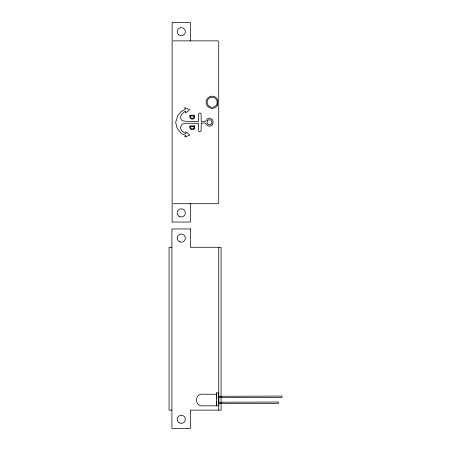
<?xml version="1.0" encoding="UTF-8"?>
<svg xmlns="http://www.w3.org/2000/svg" width="451" height="451" viewBox="0 0 451 451"><rect width="100%" height="100%" fill="white"/><g stroke="black" fill="none" stroke-linecap="round" stroke-linejoin="round"><path stroke-width="0.68" d="M216.424 405.026L216.395 405.81L216.424 404.096M216.362 393.875L216.373 392.934L218.712 392.928L218.769 403.465M218.701 393.87L218.712 392.928M216.367 394.304L202.093 394.151C194.578 393.892 194.618 406.165 202.133 405.855L218.724 405.804L218.769 404.919M218.47 403.628L278.442 403.436L278.43 402.033L218.459 402.224M218.436 396.277L281.931 396.079L281.937 397.483L218.442 397.681M173.139 40.872L189.42 40.872M189.685 40.872L217.715 40.872A1.02 1.02 0 0 1 218.735 41.887L218.735 202.702A1.02 1.02 0 0 1 217.715 203.717L189.685 203.717M173.139 203.717L189.42 203.717M171.916 247.283L169.063 247.283L169.063 410.128L171.916 410.128M216.373 392.934L216.395 395.82M216.373 394.106L216.39 394.89M216.395 394.991L216.407 397.032M216.418 398.143L216.429 401.779M216.407 396.446L216.412 398.442M216.424 401.475L216.429 403.47M218.735 247.283L218.735 410.128M216.424 402.884L216.429 404.925M190.44 40.872L190.44 22.55L172.119 22.55L172.119 222.039L190.44 222.039L190.44 203.717M201.264 123.072L201.067 131.021L199.714 131.991L198.547 131.021L198.547 123.264L186.917 123.264L182.26 124.042L180.71 126.562L180.71 128.693L181.488 130.632L185.367 133.541L185.947 133.541L185.558 131.991L186.139 131.991L189.826 135.091L185.169 137.031L184.78 136.839L185.75 135.48L181.68 133.733L178.19 129.662L176.831 127.334L175.67 122.294L177.998 115.123L181.291 111.436L185.367 109.305L184.589 107.558L189.629 109.694L185.558 113.184L185.75 111.245L185.169 111.245L181.68 114.345L180.71 116.476L180.71 118.805L182.26 120.744L186.139 121.325L198.547 121.522L198.547 113.956L199.128 113.184L200.295 112.987L201.067 113.567L201.264 121.522L205.335 121.325L207.855 118.416L209.602 118.027L212.703 119.774L213.092 121.714L212.511 124.814L209.794 126.365L207.466 125.592L205.335 123.072L201.264 123.072M207.274 120.936L207.082 123.072L208.244 124.623L210.375 124.814L211.733 123.653L211.925 121.522L210.764 119.966L208.633 119.774L207.274 120.936M194.088 126.562L193.896 128.112L193.118 128.885L191.376 128.885L190.407 127.723L190.407 126.365L194.088 126.562M194.088 116.087L193.699 117.835L192.735 118.416L191.179 118.224L190.407 117.057L190.407 115.896L194.088 116.087M217.286 105.59L216.514 106.594A6.105 6.105 0 0 1 207.877 106.594A6.105 6.105 0 0 1 207.877 97.957A6.105 6.105 0 0 1 216.514 97.957L217.286 98.961L217.286 105.59M194.477 117.835L193.507 118.805L191.957 119.194L190.018 117.835L189.629 115.315L194.477 115.123L194.477 117.835M194.477 128.501L192.927 129.662L191.568 129.662L190.018 128.501L189.629 125.981L194.477 125.784L194.477 128.501M190.44 228.961L171.916 228.961L171.916 428.45L190.44 428.45L190.44 410.128L221.075 410.128L221.075 247.283L190.44 247.283L190.44 228.961M179.244 216.407A4.07 4.07 0 0 0 185.35 212.878A4.07 4.07 0 0 0 179.244 209.354A4.07 4.07 0 0 0 179.244 216.407M178.399 34.592A4.07 4.07 0 0 0 185.209 32.765A4.07 4.07 0 0 0 180.225 27.776A4.07 4.07 0 0 0 178.399 34.592M179.244 422.818A4.07 4.07 0 0 0 185.35 419.289A4.07 4.07 0 0 0 179.244 415.766A4.07 4.07 0 0 0 179.244 422.818M179.244 241.646A4.07 4.07 0 0 0 185.35 238.122A4.07 4.07 0 0 0 179.244 234.593A4.07 4.07 0 0 0 179.244 241.646M209.653 106.684A5.091 5.091 0 0 0 217.286 102.276A5.091 5.091 0 0 0 209.653 97.867A5.091 5.091 0 0 0 209.653 106.684"/></g></svg>
